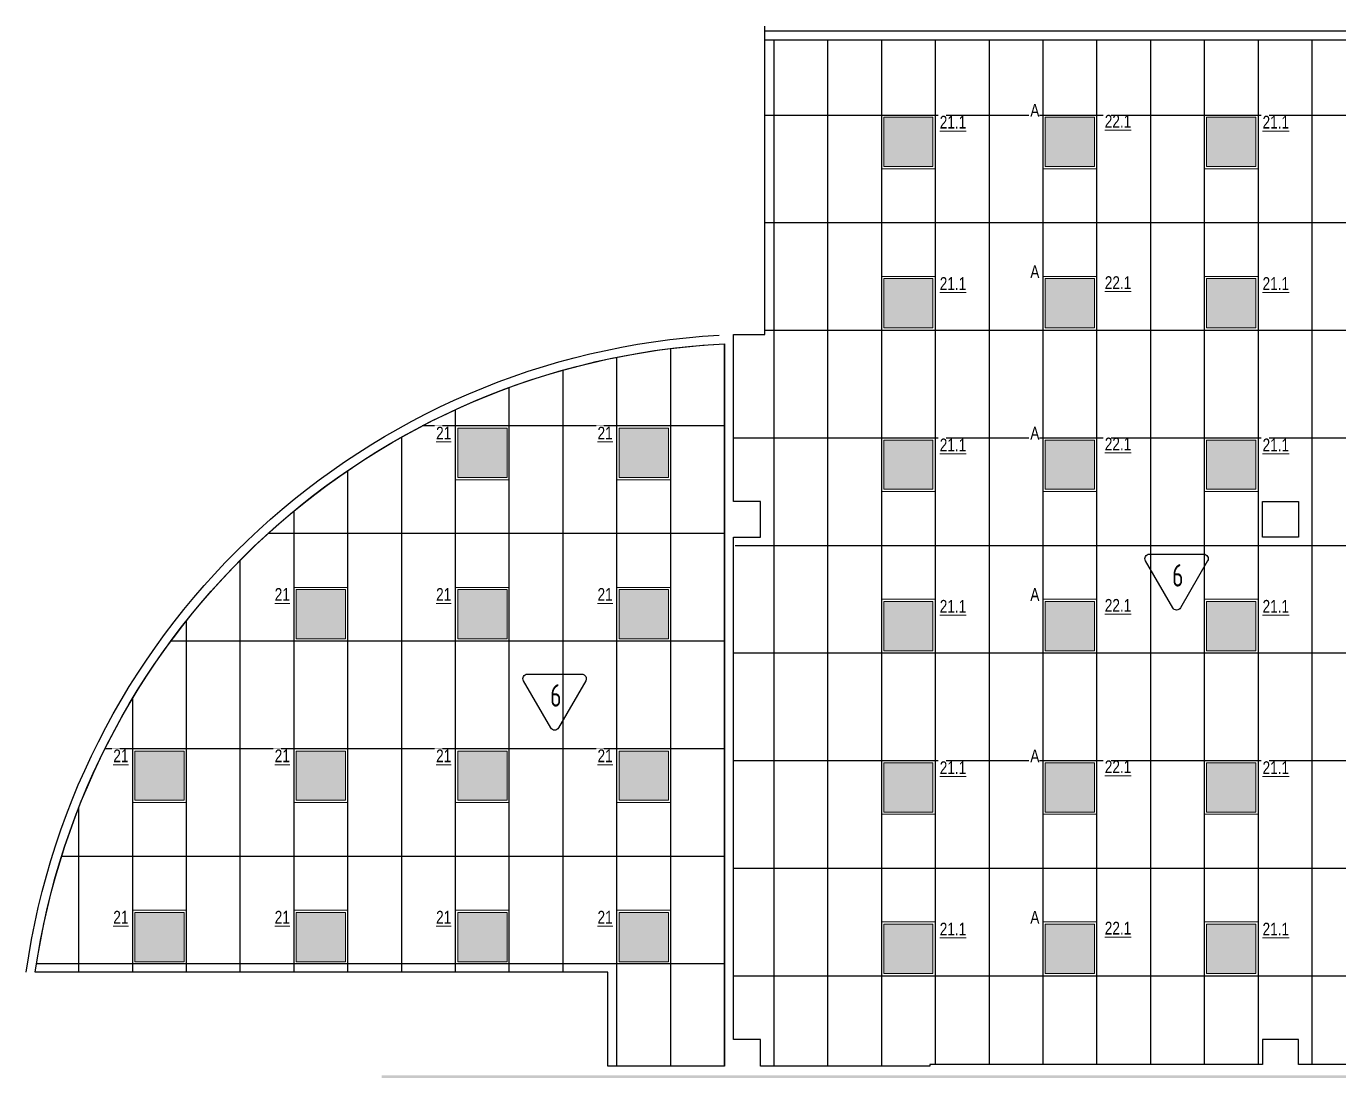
# Model space of a CAD drawing. Header units: millimetres. Extents: x -547274 to 397870, y -45599 to 141350.
# Drawn here: x -79283 to -64646, y 118451 to 130101 of the extents above; entities that cross this region are included whole.
import ezdxf

# ---------------------------------------------------------------- set-up
doc = ezdxf.new("R2010")
doc.units = ezdxf.units.MM
for name, color, linetype, lineweight in [('_ЭОМ_ОБЩ_Освещение_текст тип светильника', 172, 'Continuous', 50), ('_ЭОМ_светильник А', 1, 'Continuous', 35), ('_ЭОМ_светильник Р', 4, 'Continuous', 35), ('АР_Потолки_Штриховка', 252, 'Continuous', 0)]:
    doc.layers.add(name, color=color, linetype=linetype, lineweight=lineweight)
doc.layers.add('АР_Потолок_Покраска', color=7, linetype='Continuous', lineweight=5, true_color=0x007399)
doc.layers.add('Штриховка в сечении', color=7, linetype='Continuous')
doc.styles.add('ISOCPEUR', font='isocpeur.ttf', dxfattribs={"height": 800})
doc.styles.add('ГОСТ', font='cad.shx', dxfattribs={"width": 0.8})

# ---------------------------------------------------------------- blocks, each defined once
blk = doc.blocks.new('RVE-SLIM-PRIME-595')
at = {"layer": 'Штриховка в сечении', "lineweight": 9, "ltscale": 1000, "true_color": 0xf8f6b0, "transparency": 33554636}
h = blk.add_hatch(color=51, dxfattribs=at)
h.dxf.hatch_style = 1
h.paths.add_polyline_path([(275, 275), (-275, 275), (-275, -275), (275, -275)])
at = {"color": 0, "linetype": 'ByBlock', "lineweight": -2, "ltscale": 40}
for points in [[(300, -300), (-300, -300), (-300, 300), (300, 300)], [(275, -275), (-275, -275), (-275, 275), (275, 275)]]:
    blk.add_lwpolyline(points, close=True, dxfattribs=at)

msp = doc.modelspace()

# ---------------------------------------------------------------- hatches: boundary and pattern name
at = {"layer": 'АР_Потолки_Штриховка', "ltscale": 100, "true_color": 0xf8f6b0}
h = msp.add_hatch(color=51, dxfattribs=at)
h.dxf.hatch_style = 1
h.paths.add_polyline_path([(-69720.8, 128535.7), (-69170.8, 128535.7), (-69170.8, 129085.7), (-69720.8, 129085.7)])
h = msp.add_hatch(color=51, dxfattribs=at)
h.dxf.hatch_style = 1
h.paths.add_polyline_path([(-67920.8, 128535.7), (-67370.8, 128535.7), (-67370.8, 129085.7), (-67920.8, 129085.7)])
h = msp.add_hatch(color=51, dxfattribs=at)
h.dxf.hatch_style = 1
h.paths.add_polyline_path([(-66120.8, 128535.7), (-65570.8, 128535.7), (-65570.8, 129085.7), (-66120.8, 129085.7)])
h = msp.add_hatch(color=51, dxfattribs=at)
h.dxf.hatch_style = 1
h.paths.add_polyline_path([(-69720.8, 126735.7), (-69170.8, 126735.7), (-69170.8, 127285.7), (-69720.8, 127285.7)])
h = msp.add_hatch(color=51, dxfattribs=at)
h.dxf.hatch_style = 1
h.paths.add_polyline_path([(-67920.8, 126735.7), (-67370.8, 126735.7), (-67370.8, 127285.7), (-67920.8, 127285.7)])
h = msp.add_hatch(color=51, dxfattribs=at)
h.dxf.hatch_style = 1
h.paths.add_polyline_path([(-66120.8, 126735.7), (-65570.8, 126735.7), (-65570.8, 127285.7), (-66120.8, 127285.7)])
h = msp.add_hatch(color=51, dxfattribs=at)
h.dxf.hatch_style = 1
h.paths.add_polyline_path([(-74470.8, 125067), (-73920.8, 125067), (-73920.8, 125617), (-74470.8, 125617)])
h = msp.add_hatch(color=51, dxfattribs=at)
h.dxf.hatch_style = 1
h.paths.add_polyline_path([(-72670.8, 125067), (-72120.8, 125067), (-72120.8, 125617), (-72670.8, 125617)])
h = msp.add_hatch(color=51, dxfattribs=at)
h.dxf.hatch_style = 1
h.paths.add_polyline_path([(-69720.8, 124935.7), (-69170.8, 124935.7), (-69170.8, 125485.7), (-69720.8, 125485.7)])
h = msp.add_hatch(color=51, dxfattribs=at)
h.dxf.hatch_style = 1
h.paths.add_polyline_path([(-67920.8, 124935.7), (-67370.8, 124935.7), (-67370.8, 125485.7), (-67920.8, 125485.7)])
h = msp.add_hatch(color=51, dxfattribs=at)
h.dxf.hatch_style = 1
h.paths.add_polyline_path([(-66120.8, 124935.7), (-65570.8, 124935.7), (-65570.8, 125485.7), (-66120.8, 125485.7)])
h = msp.add_hatch(color=51, dxfattribs=at)
h.dxf.hatch_style = 1
h.paths.add_polyline_path([(-76270.8, 123267), (-75720.8, 123267), (-75720.8, 123817), (-76270.8, 123817)])
h = msp.add_hatch(color=51, dxfattribs=at)
h.dxf.hatch_style = 1
h.paths.add_polyline_path([(-74470.8, 123267), (-73920.8, 123267), (-73920.8, 123817), (-74470.8, 123817)])
h = msp.add_hatch(color=51, dxfattribs=at)
h.dxf.hatch_style = 1
h.paths.add_polyline_path([(-72670.8, 123267), (-72120.8, 123267), (-72120.8, 123817), (-72670.8, 123817)])
h = msp.add_hatch(color=51, dxfattribs=at)
h.dxf.hatch_style = 1
h.paths.add_polyline_path([(-69720.8, 123135.7), (-69170.8, 123135.7), (-69170.8, 123685.7), (-69720.8, 123685.7)])
h = msp.add_hatch(color=51, dxfattribs=at)
h.dxf.hatch_style = 1
h.paths.add_polyline_path([(-67920.8, 123135.7), (-67370.8, 123135.7), (-67370.8, 123685.7), (-67920.8, 123685.7)])
h = msp.add_hatch(color=51, dxfattribs=at)
h.dxf.hatch_style = 1
h.paths.add_polyline_path([(-66120.8, 123135.7), (-65570.8, 123135.7), (-65570.8, 123685.7), (-66120.8, 123685.7)])
h = msp.add_hatch(color=51, dxfattribs=at)
h.dxf.hatch_style = 1
h.paths.add_polyline_path([(-78070.8, 121467), (-77520.8, 121467), (-77520.8, 122017), (-78070.8, 122017)])
h = msp.add_hatch(color=51, dxfattribs=at)
h.dxf.hatch_style = 1
h.paths.add_polyline_path([(-76270.8, 121467), (-75720.8, 121467), (-75720.8, 122017), (-76270.8, 122017)])
h = msp.add_hatch(color=51, dxfattribs=at)
h.dxf.hatch_style = 1
h.paths.add_polyline_path([(-74470.8, 121467), (-73920.8, 121467), (-73920.8, 122017), (-74470.8, 122017)])
h = msp.add_hatch(color=51, dxfattribs=at)
h.dxf.hatch_style = 1
h.paths.add_polyline_path([(-72670.8, 121467), (-72120.8, 121467), (-72120.8, 122017), (-72670.8, 122017)])
h = msp.add_hatch(color=51, dxfattribs=at)
h.dxf.hatch_style = 1
h.paths.add_polyline_path([(-69720.8, 121335.7), (-69170.8, 121335.7), (-69170.8, 121885.7), (-69720.8, 121885.7)])
h = msp.add_hatch(color=51, dxfattribs=at)
h.dxf.hatch_style = 1
h.paths.add_polyline_path([(-67920.8, 121335.7), (-67370.8, 121335.7), (-67370.8, 121885.7), (-67920.8, 121885.7)])
h = msp.add_hatch(color=51, dxfattribs=at)
h.dxf.hatch_style = 1
h.paths.add_polyline_path([(-66120.8, 121335.7), (-65570.8, 121335.7), (-65570.8, 121885.7), (-66120.8, 121885.7)])
h = msp.add_hatch(color=51, dxfattribs=at)
h.dxf.hatch_style = 1
h.paths.add_polyline_path([(-78070.8, 119667), (-77520.8, 119667), (-77520.8, 120217), (-78070.8, 120217)])
h = msp.add_hatch(color=51, dxfattribs=at)
h.dxf.hatch_style = 1
h.paths.add_polyline_path([(-76270.8, 119667), (-75720.8, 119667), (-75720.8, 120217), (-76270.8, 120217)])
h = msp.add_hatch(color=51, dxfattribs=at)
h.dxf.hatch_style = 1
h.paths.add_polyline_path([(-74470.8, 119667), (-73920.8, 119667), (-73920.8, 120217), (-74470.8, 120217)])
h = msp.add_hatch(color=51, dxfattribs=at)
h.dxf.hatch_style = 1
h.paths.add_polyline_path([(-72670.8, 119667), (-72120.8, 119667), (-72120.8, 120217), (-72670.8, 120217)])
h = msp.add_hatch(color=51, dxfattribs=at)
h.dxf.hatch_style = 1
h.paths.add_polyline_path([(-69720.8, 119535.7), (-69170.8, 119535.7), (-69170.8, 120085.7), (-69720.8, 120085.7)])
h = msp.add_hatch(color=51, dxfattribs=at)
h.dxf.hatch_style = 1
h.paths.add_polyline_path([(-67920.8, 119535.7), (-67370.8, 119535.7), (-67370.8, 120085.7), (-67920.8, 120085.7)])
h = msp.add_hatch(color=51, dxfattribs=at)
h.dxf.hatch_style = 1
h.paths.add_polyline_path([(-66120.8, 119535.7), (-65570.8, 119535.7), (-65570.8, 120085.7), (-66120.8, 120085.7)])
at = {"layer": 'АР_Потолок_Покраска'}
h = msp.add_hatch(dxfattribs=at)
h.set_pattern_fill('CROSS', color=256, scale=25)
h.paths.add_polyline_path([(-59095.8, 112400.7), (-59495.8, 112400.7), (-59495.8, 112800.7), (-59095.8, 112800.7)], flags=16)
edge = h.paths.add_edge_path()
edge.add_line((-75318.7, 112800.7), (-75318.7, 118400.7))
edge.add_line((-75318.7, 118400.7), (-52995.8, 118400.7))
edge.add_line((-52995.8, 118400.7), (-52995.8, 124800.7))
edge.add_line((-52995.8, 124800.7), (-53495.8, 124800.7))
edge.add_line((-53495.8, 124800.7), (-53495.8, 124500.7))
edge.add_line((-53495.8, 124500.7), (-59095.8, 124500.7))
edge.add_line((-59095.8, 124500.7), (-59095.8, 127350.7))
edge.add_line((-59095.8, 127350.7), (-49605.8, 127350.7))
edge.add_line((-49605.8, 127350.7), (-49605.8, 124550.7))
edge.add_line((-49605.8, 124550.7), (-47965.8, 124550.7))
edge.add_line((-47965.8, 124550.7), (-47965.8, 121094.6))
edge.add_line((-47965.8, 121094.6), (-47195.9, 121094.6))
edge.add_line((-47195.9, 121094.6), (-47195.9, 118800.7))
edge.add_line((-47195.9, 118800.7), (-47495.8, 118800.7))
edge.add_line((-47495.8, 118800.7), (-47495.8, 118400.7))
edge.add_line((-47495.8, 118400.7), (-47195.8, 118400.7))
edge.add_line((-47195.8, 118400.7), (-47195.8, 115850.7))
edge.add_line((-47195.8, 115850.7), (-53060.8, 115850.7))
edge.add_line((-53060.8, 115850.7), (-53060.8, 114910.7))
edge.add_arc((-62185.9, 115502.6), 9144.3, 272.82064, 356.28873, ccw=False)
edge.add_line((-61735.9, 106369.4), (-62545.9, 106369.4))
edge.add_line((-62545.9, 106369.4), (-62545.9, 102401.6))
edge.add_line((-62545.9, 102401.6), (-65255.8, 102401.6))
edge.add_line((-65255.8, 102401.6), (-65255.8, 106400.7))
edge.add_line((-65255.8, 106400.7), (-65095.8, 106400.7))
edge.add_line((-65095.8, 106400.7), (-65095.8, 112800.7))
edge.add_line((-65095.8, 112800.7), (-75318.7, 112800.7))

# ---------------------------------------------------------------- linework, layer by layer
for points in [[(-71045.8, 129950.7), (-62545.8, 129950.7), (-62545.9, 118520.7), (-65095.8, 118520.7), (-65095.8, 118800.7), (-65495.8, 118800.7), (-65495.8, 118520.7), (-69206.3, 118520.7), (-69206.3, 118500.7), (-71095.8, 118500.7), (-71095.8, 118800.7), (-71395.8, 118800.7), (-71395.8, 124400.7), (-71095.8, 124400.7), (-71095.8, 124800.7), (-71395.8, 124800.7), (-71395.8, 126660.7), (-71045.8, 126660.7), (-71045.8, 130100.7)], [(-71045.8, 130050.7), (-62545.8, 130050.7)], [(-70945.8, 129950.7), (-70945.8, 118500.7)], [(-70345.8, 129950.7), (-70345.8, 118500.7)], [(-69745.8, 129950.7), (-69745.8, 118500.7)], [(-69145.8, 129950.7), (-69145.8, 118520.7)], [(-68545.8, 129950.7), (-68545.8, 118520.7)], [(-67945.8, 129950.7), (-67945.8, 118520.7)], [(-67345.8, 129950.7), (-67345.8, 118520.7)], [(-66745.8, 129950.7), (-66745.8, 118520.7)], [(-66145.8, 129950.7), (-66145.8, 118520.7)], [(-65545.8, 129950.7), (-65545.8, 118520.7)], [(-64945.8, 129950.7), (-64945.8, 118520.7)], [(-71045.8, 129110.7), (-62545.8, 129110.7)], [(-71045.8, 127910.7), (-62545.8, 127910.7)], [(-71045.8, 126710.7), (-62545.8, 126710.7)], [(-72095.8, 118500.7), (-72095.8, 126506.4)], [(-71495.8, 118500.7), (-71495.8, 126558.5)], [(-72695.8, 118500.7), (-72695.8, 126409.1)], [(-73295.8, 119550.6), (-73295.8, 126265)], [(-73895.8, 119550.6), (-73895.8, 126071.4)], [(-74495.8, 119550.6), (-74495.8, 125824.6)], [(-71495.8, 125642), (-74868.8, 125642)], [(-75095.8, 119550.6), (-75095.8, 125519)], [(-71395.8, 125510.7), (-62545.8, 125510.7)], [(-75695.8, 119550.6), (-75695.8, 125146.6)], [(-76295.8, 119550.6), (-76295.8, 124695.5)], [(-71495.8, 124442), (-76588.2, 124442)], [(-71375.8, 124310.7), (-62545.8, 124310.7)], [(-76895.8, 119550.6), (-76895.8, 124147.4)], [(-77495.8, 119550.6), (-77495.8, 123470.8)], [(-71495.8, 123242), (-77670.7, 123242)], [(-71395.8, 123110.7), (-62545.8, 123110.7)], [(-78095.8, 119550.6), (-78095.8, 122604.4)], [(-71495.8, 122042), (-78404.4, 122042)], [(-71395.8, 121910.7), (-62545.8, 121910.7)], [(-78695.8, 119550.6), (-78695.8, 121387.7)], [(-71495.8, 120842), (-78888.6, 120842)], [(-71395.8, 120710.7), (-62545.8, 120710.7)], [(-71495.8, 119642), (-79168.1, 119642)], [(-71395.8, 119510.7), (-62545.8, 119510.7)]]:
    msp.add_lwpolyline(points)
for points in [[(-71495.8, 118500.7), (-72795.8, 118500.7), (-72795.8, 119550.6), (-79181.7, 119550.6, -0.358806), (-71495.8, 126558.5), (-71496, 118500.7)], [(-66757.5, 124213.3), (-66151.3, 124213.3, -0.5773495), (-66108, 124138.3), (-66411.1, 123613.3, -0.5773541), (-66497.7, 123613.3), (-66800.8, 124138.3, -0.5773491), (-66757.5, 124213.3, -0.0000017)], [(-73693.4, 122874.1), (-73087.2, 122874.1, -0.5773495), (-73043.9, 122799.1), (-73347, 122274.1, -0.5773541), (-73433.6, 122274.1), (-73736.7, 122799.1, -0.5773491), (-73693.4, 122874.1, -0.0000017)]]:
    msp.add_lwpolyline(points, format="xyb")
msp.add_lwpolyline([(-65495.8, 124800.7), (-65095.8, 124800.7), (-65095.8, 124400.7), (-65495.8, 124400.7)], close=True)
at = {"layer": 'АР_Потолки_Штриховка', "color": 18, "ltscale": 100, "true_color": 0x000000}
for points in [[(-69145.8, 128510.7), (-69745.8, 128510.7), (-69745.8, 129110.7), (-69145.8, 129110.7)], [(-67345.8, 128510.7), (-67945.8, 128510.7), (-67945.8, 129110.7), (-67345.8, 129110.7)], [(-65545.8, 128510.7), (-66145.8, 128510.7), (-66145.8, 129110.7), (-65545.8, 129110.7)], [(-69170.8, 128535.7), (-69720.8, 128535.7), (-69720.8, 129085.7), (-69170.8, 129085.7)], [(-67370.8, 128535.7), (-67920.8, 128535.7), (-67920.8, 129085.7), (-67370.8, 129085.7)], [(-65570.8, 128535.7), (-66120.8, 128535.7), (-66120.8, 129085.7), (-65570.8, 129085.7)], [(-69145.8, 126710.7), (-69745.8, 126710.7), (-69745.8, 127310.7), (-69145.8, 127310.7)], [(-69170.8, 126735.7), (-69720.8, 126735.7), (-69720.8, 127285.7), (-69170.8, 127285.7)], [(-67345.8, 126710.7), (-67945.8, 126710.7), (-67945.8, 127310.7), (-67345.8, 127310.7)], [(-67370.8, 126735.7), (-67920.8, 126735.7), (-67920.8, 127285.7), (-67370.8, 127285.7)], [(-65545.8, 126710.7), (-66145.8, 126710.7), (-66145.8, 127310.7), (-65545.8, 127310.7)], [(-65570.8, 126735.7), (-66120.8, 126735.7), (-66120.8, 127285.7), (-65570.8, 127285.7)], [(-73895.8, 125042), (-74495.8, 125042), (-74495.8, 125642), (-73895.8, 125642)], [(-73920.8, 125067), (-74470.8, 125067), (-74470.8, 125617), (-73920.8, 125617)], [(-72095.8, 125042), (-72695.8, 125042), (-72695.8, 125642), (-72095.8, 125642)], [(-72120.8, 125067), (-72670.8, 125067), (-72670.8, 125617), (-72120.8, 125617)], [(-69145.8, 124910.7), (-69745.8, 124910.7), (-69745.8, 125510.7), (-69145.8, 125510.7)], [(-69170.8, 124935.7), (-69720.8, 124935.7), (-69720.8, 125485.7), (-69170.8, 125485.7)], [(-67345.8, 124910.7), (-67945.8, 124910.7), (-67945.8, 125510.7), (-67345.8, 125510.7)], [(-67370.8, 124935.7), (-67920.8, 124935.7), (-67920.8, 125485.7), (-67370.8, 125485.7)], [(-65545.8, 124910.7), (-66145.8, 124910.7), (-66145.8, 125510.7), (-65545.8, 125510.7)], [(-65570.8, 124935.7), (-66120.8, 124935.7), (-66120.8, 125485.7), (-65570.8, 125485.7)], [(-75695.8, 123242), (-76295.8, 123242), (-76295.8, 123842), (-75695.8, 123842)], [(-73895.8, 123242), (-74495.8, 123242), (-74495.8, 123842), (-73895.8, 123842)], [(-72095.8, 123242), (-72695.8, 123242), (-72695.8, 123842), (-72095.8, 123842)], [(-75720.8, 123267), (-76270.8, 123267), (-76270.8, 123817), (-75720.8, 123817)], [(-73920.8, 123267), (-74470.8, 123267), (-74470.8, 123817), (-73920.8, 123817)], [(-72120.8, 123267), (-72670.8, 123267), (-72670.8, 123817), (-72120.8, 123817)], [(-69145.8, 123110.7), (-69745.8, 123110.7), (-69745.8, 123710.7), (-69145.8, 123710.7)], [(-69170.8, 123135.7), (-69720.8, 123135.7), (-69720.8, 123685.7), (-69170.8, 123685.7)], [(-67345.8, 123110.7), (-67945.8, 123110.7), (-67945.8, 123710.7), (-67345.8, 123710.7)], [(-67370.8, 123135.7), (-67920.8, 123135.7), (-67920.8, 123685.7), (-67370.8, 123685.7)], [(-65545.8, 123110.7), (-66145.8, 123110.7), (-66145.8, 123710.7), (-65545.8, 123710.7)], [(-65570.8, 123135.7), (-66120.8, 123135.7), (-66120.8, 123685.7), (-65570.8, 123685.7)], [(-77495.8, 121442), (-78095.8, 121442), (-78095.8, 122042), (-77495.8, 122042)], [(-77520.8, 121467), (-78070.8, 121467), (-78070.8, 122017), (-77520.8, 122017)], [(-75695.8, 121442), (-76295.8, 121442), (-76295.8, 122042), (-75695.8, 122042)], [(-75720.8, 121467), (-76270.8, 121467), (-76270.8, 122017), (-75720.8, 122017)], [(-73895.8, 121442), (-74495.8, 121442), (-74495.8, 122042), (-73895.8, 122042)], [(-73920.8, 121467), (-74470.8, 121467), (-74470.8, 122017), (-73920.8, 122017)], [(-72095.8, 121442), (-72695.8, 121442), (-72695.8, 122042), (-72095.8, 122042)], [(-72120.8, 121467), (-72670.8, 121467), (-72670.8, 122017), (-72120.8, 122017)], [(-69145.8, 121310.7), (-69745.8, 121310.7), (-69745.8, 121910.7), (-69145.8, 121910.7)], [(-69170.8, 121335.7), (-69720.8, 121335.7), (-69720.8, 121885.7), (-69170.8, 121885.7)], [(-67345.8, 121310.7), (-67945.8, 121310.7), (-67945.8, 121910.7), (-67345.8, 121910.7)], [(-67370.8, 121335.7), (-67920.8, 121335.7), (-67920.8, 121885.7), (-67370.8, 121885.7)], [(-65545.8, 121310.7), (-66145.8, 121310.7), (-66145.8, 121910.7), (-65545.8, 121910.7)], [(-65570.8, 121335.7), (-66120.8, 121335.7), (-66120.8, 121885.7), (-65570.8, 121885.7)], [(-77495.8, 119642), (-78095.8, 119642), (-78095.8, 120242), (-77495.8, 120242)], [(-77520.8, 119667), (-78070.8, 119667), (-78070.8, 120217), (-77520.8, 120217)], [(-75695.8, 119642), (-76295.8, 119642), (-76295.8, 120242), (-75695.8, 120242)], [(-75720.8, 119667), (-76270.8, 119667), (-76270.8, 120217), (-75720.8, 120217)], [(-73895.8, 119642), (-74495.8, 119642), (-74495.8, 120242), (-73895.8, 120242)], [(-73920.8, 119667), (-74470.8, 119667), (-74470.8, 120217), (-73920.8, 120217)], [(-72095.8, 119642), (-72695.8, 119642), (-72695.8, 120242), (-72095.8, 120242)], [(-72120.8, 119667), (-72670.8, 119667), (-72670.8, 120217), (-72120.8, 120217)], [(-69145.8, 119510.7), (-69745.8, 119510.7), (-69745.8, 120110.7), (-69145.8, 120110.7)], [(-69170.8, 119535.7), (-69720.8, 119535.7), (-69720.8, 120085.7), (-69170.8, 120085.7)], [(-67345.8, 119510.7), (-67945.8, 119510.7), (-67945.8, 120110.7), (-67345.8, 120110.7)], [(-67370.8, 119535.7), (-67920.8, 119535.7), (-67920.8, 120085.7), (-67370.8, 120085.7)], [(-65545.8, 119510.7), (-66145.8, 119510.7), (-66145.8, 120110.7), (-65545.8, 120110.7)], [(-65570.8, 119535.7), (-66120.8, 119535.7), (-66120.8, 120085.7), (-65570.8, 120085.7)]]:
    msp.add_lwpolyline(points, close=True, dxfattribs=at)
at = {"layer": 'АР_Потолки_Штриховка', "color": 18, "lineweight": 18, "ltscale": 100, "true_color": 0x000000}
for points in [[(-69145.8, 128510.7), (-69745.8, 128510.7), (-69745.8, 129110.7), (-69145.8, 129110.7)], [(-67345.8, 128510.7), (-67945.8, 128510.7), (-67945.8, 129110.7), (-67345.8, 129110.7)], [(-65545.8, 128510.7), (-66145.8, 128510.7), (-66145.8, 129110.7), (-65545.8, 129110.7)], [(-69170.8, 128535.7), (-69720.8, 128535.7), (-69720.8, 129085.7), (-69170.8, 129085.7)], [(-67370.8, 128535.7), (-67920.8, 128535.7), (-67920.8, 129085.7), (-67370.8, 129085.7)], [(-65570.8, 128535.7), (-66120.8, 128535.7), (-66120.8, 129085.7), (-65570.8, 129085.7)], [(-69145.8, 126710.7), (-69745.8, 126710.7), (-69745.8, 127310.7), (-69145.8, 127310.7)], [(-69170.8, 126735.7), (-69720.8, 126735.7), (-69720.8, 127285.7), (-69170.8, 127285.7)], [(-67345.8, 126710.7), (-67945.8, 126710.7), (-67945.8, 127310.7), (-67345.8, 127310.7)], [(-67370.8, 126735.7), (-67920.8, 126735.7), (-67920.8, 127285.7), (-67370.8, 127285.7)], [(-65545.8, 126710.7), (-66145.8, 126710.7), (-66145.8, 127310.7), (-65545.8, 127310.7)], [(-65570.8, 126735.7), (-66120.8, 126735.7), (-66120.8, 127285.7), (-65570.8, 127285.7)], [(-73895.8, 125042), (-74495.8, 125042), (-74495.8, 125642), (-73895.8, 125642)], [(-73920.8, 125067), (-74470.8, 125067), (-74470.8, 125617), (-73920.8, 125617)], [(-72095.8, 125042), (-72695.8, 125042), (-72695.8, 125642), (-72095.8, 125642)], [(-72120.8, 125067), (-72670.8, 125067), (-72670.8, 125617), (-72120.8, 125617)], [(-69145.8, 124910.7), (-69745.8, 124910.7), (-69745.8, 125510.7), (-69145.8, 125510.7)], [(-69170.8, 124935.7), (-69720.8, 124935.7), (-69720.8, 125485.7), (-69170.8, 125485.7)], [(-67345.8, 124910.7), (-67945.8, 124910.7), (-67945.8, 125510.7), (-67345.8, 125510.7)], [(-67370.8, 124935.7), (-67920.8, 124935.7), (-67920.8, 125485.7), (-67370.8, 125485.7)], [(-65545.8, 124910.7), (-66145.8, 124910.7), (-66145.8, 125510.7), (-65545.8, 125510.7)], [(-65570.8, 124935.7), (-66120.8, 124935.7), (-66120.8, 125485.7), (-65570.8, 125485.7)], [(-75695.8, 123242), (-76295.8, 123242), (-76295.8, 123842), (-75695.8, 123842)], [(-73895.8, 123242), (-74495.8, 123242), (-74495.8, 123842), (-73895.8, 123842)], [(-72095.8, 123242), (-72695.8, 123242), (-72695.8, 123842), (-72095.8, 123842)], [(-75720.8, 123267), (-76270.8, 123267), (-76270.8, 123817), (-75720.8, 123817)], [(-73920.8, 123267), (-74470.8, 123267), (-74470.8, 123817), (-73920.8, 123817)], [(-72120.8, 123267), (-72670.8, 123267), (-72670.8, 123817), (-72120.8, 123817)], [(-69145.8, 123110.7), (-69745.8, 123110.7), (-69745.8, 123710.7), (-69145.8, 123710.7)], [(-69170.8, 123135.7), (-69720.8, 123135.7), (-69720.8, 123685.7), (-69170.8, 123685.7)], [(-67345.8, 123110.7), (-67945.8, 123110.7), (-67945.8, 123710.7), (-67345.8, 123710.7)], [(-67370.8, 123135.7), (-67920.8, 123135.7), (-67920.8, 123685.7), (-67370.8, 123685.7)], [(-65545.8, 123110.7), (-66145.8, 123110.7), (-66145.8, 123710.7), (-65545.8, 123710.7)], [(-65570.8, 123135.7), (-66120.8, 123135.7), (-66120.8, 123685.7), (-65570.8, 123685.7)], [(-77495.8, 121442), (-78095.8, 121442), (-78095.8, 122042), (-77495.8, 122042)], [(-77520.8, 121467), (-78070.8, 121467), (-78070.8, 122017), (-77520.8, 122017)], [(-75695.8, 121442), (-76295.8, 121442), (-76295.8, 122042), (-75695.8, 122042)], [(-75720.8, 121467), (-76270.8, 121467), (-76270.8, 122017), (-75720.8, 122017)], [(-73895.8, 121442), (-74495.8, 121442), (-74495.8, 122042), (-73895.8, 122042)], [(-73920.8, 121467), (-74470.8, 121467), (-74470.8, 122017), (-73920.8, 122017)], [(-72095.8, 121442), (-72695.8, 121442), (-72695.8, 122042), (-72095.8, 122042)], [(-72120.8, 121467), (-72670.8, 121467), (-72670.8, 122017), (-72120.8, 122017)], [(-69145.8, 121310.7), (-69745.8, 121310.7), (-69745.8, 121910.7), (-69145.8, 121910.7)], [(-69170.8, 121335.7), (-69720.8, 121335.7), (-69720.8, 121885.7), (-69170.8, 121885.7)], [(-67345.8, 121310.7), (-67945.8, 121310.7), (-67945.8, 121910.7), (-67345.8, 121910.7)], [(-67370.8, 121335.7), (-67920.8, 121335.7), (-67920.8, 121885.7), (-67370.8, 121885.7)], [(-65545.8, 121310.7), (-66145.8, 121310.7), (-66145.8, 121910.7), (-65545.8, 121910.7)], [(-65570.8, 121335.7), (-66120.8, 121335.7), (-66120.8, 121885.7), (-65570.8, 121885.7)], [(-77495.8, 119642), (-78095.8, 119642), (-78095.8, 120242), (-77495.8, 120242)], [(-77520.8, 119667), (-78070.8, 119667), (-78070.8, 120217), (-77520.8, 120217)], [(-75695.8, 119642), (-76295.8, 119642), (-76295.8, 120242), (-75695.8, 120242)], [(-75720.8, 119667), (-76270.8, 119667), (-76270.8, 120217), (-75720.8, 120217)], [(-73895.8, 119642), (-74495.8, 119642), (-74495.8, 120242), (-73895.8, 120242)], [(-73920.8, 119667), (-74470.8, 119667), (-74470.8, 120217), (-73920.8, 120217)], [(-72095.8, 119642), (-72695.8, 119642), (-72695.8, 120242), (-72095.8, 120242)], [(-72120.8, 119667), (-72670.8, 119667), (-72670.8, 120217), (-72120.8, 120217)], [(-69145.8, 119510.7), (-69745.8, 119510.7), (-69745.8, 120110.7), (-69145.8, 120110.7)], [(-69170.8, 119535.7), (-69720.8, 119535.7), (-69720.8, 120085.7), (-69170.8, 120085.7)], [(-67345.8, 119510.7), (-67945.8, 119510.7), (-67945.8, 120110.7), (-67345.8, 120110.7)], [(-67370.8, 119535.7), (-67920.8, 119535.7), (-67920.8, 120085.7), (-67370.8, 120085.7)], [(-65545.8, 119510.7), (-66145.8, 119510.7), (-66145.8, 120110.7), (-65545.8, 120110.7)], [(-65570.8, 119535.7), (-66120.8, 119535.7), (-66120.8, 120085.7), (-65570.8, 120085.7)]]:
    msp.add_lwpolyline(points, close=True, dxfattribs=at)

# ---------------------------------------------------------------- block references
at = {"layer": '_ЭОМ_светильник А', "color": 18, "lineweight": 18, "ltscale": 100, "true_color": 0x000000}
for p in [(-67645.8, 128810.7), (-67645.8, 127010.7), (-67645.8, 125210.7), (-67645.8, 123410.7), (-67645.8, 121610.7), (-67645.8, 119810.7)]:
    msp.add_blockref('RVE-SLIM-PRIME-595', p, dxfattribs=at)
at = {"layer": '_ЭОМ_светильник Р', "color": 18, "lineweight": 18, "ltscale": 100, "true_color": 0x000000}
for p in [(-69445.8, 128810.7), (-65845.8, 128810.7), (-69445.8, 127010.7), (-65845.8, 127010.7), (-74195.8, 125342), (-72395.8, 125342), (-69445.8, 125210.7), (-65845.8, 125210.7), (-75995.8, 123542), (-74195.8, 123542), (-72395.8, 123542), (-69445.8, 123410.7), (-65845.8, 123410.7), (-77795.8, 121742), (-75995.8, 121742), (-74195.8, 121742), (-72395.8, 121742), (-69445.8, 121610.7), (-65845.8, 121610.7), (-77795.8, 119942), (-75995.8, 119942), (-74195.8, 119942), (-72395.8, 119942), (-69445.8, 119810.7), (-65845.8, 119810.7)]:
    msp.add_blockref('RVE-SLIM-PRIME-595', p, dxfattribs=at)

# ---------------------------------------------------------------- texts
at = {"char_height": 250, "width": 294.334, "attachment_point": 1, "style": 'ISOCPEUR'}
for insert in [(-66503.8, 124101.2), (-73439.7, 122762)]:
    msp.add_mtext('{\\W0.7;6}', dxfattribs=dict(at, insert=insert))

# ---------------------------------------------------------------- next in the draw order: texts
at = {"layer": '_ЭОМ_ОБЩ_Освещение_текст тип светильника', "color": 18, "lineweight": 18, "ltscale": 40, "true_color": 0x000000, "char_height": 142.19, "width": 55.872, "attachment_point": 1, "style": 'ГОСТ', "bg_fill": 3, "box_fill_scale": 1.1, "bg_fill_color": 256, "bg_fill_transparency": 0}
for s, insert in [('{\\L21.1}', (-69095.5, 129102.1)), ('{\\L22.1}', (-67255.1, 129112.4)), ('{\\L21.1}', (-65495.5, 129102.1)), ('{\\L21.1}', (-69095.5, 127302.1)), ('{\\L22.1}', (-67255.1, 127312.4)), ('{\\L21.1}', (-65495.5, 127302.1)), ('{\\L21}', (-74712.1, 125634.4)), ('{\\L21}', (-72912.1, 125634.4)), ('{\\L21.1}', (-69095.5, 125502.1)), ('{\\L22.1}', (-67255.1, 125512.4)), ('{\\L21.1}', (-65495.5, 125502.1)), ('{\\L21}', (-76512.1, 123834.4)), ('{\\L21}', (-74712.1, 123834.4)), ('{\\L21}', (-72912.1, 123834.4)), ('{\\L21.1}', (-69095.5, 123702.1)), ('{\\L22.1}', (-67255.1, 123712.4)), ('{\\L21.1}', (-65495.5, 123702.1)), ('{\\L21}', (-78312.1, 122034.4)), ('{\\L21}', (-76512.1, 122034.4)), ('{\\L21}', (-74712.1, 122034.4)), ('{\\L21}', (-72912.1, 122034.4)), ('{\\L22.1}', (-67255.1, 121912.4)), ('{\\L21.1}', (-69095.5, 121902.1)), ('{\\L21.1}', (-65495.5, 121902.1)), ('{\\L21}', (-78312.1, 120234.4)), ('{\\L21}', (-76512.1, 120234.4)), ('{\\L21}', (-74712.1, 120234.4)), ('{\\L21}', (-72912.1, 120234.4)), ('{\\L21.1}', (-69095.5, 120102.1)), ('{\\L22.1}', (-67255.1, 120112.4)), ('{\\L21.1}', (-65495.5, 120102.1))]:
    msp.add_mtext(s, dxfattribs=dict(at, insert=insert))
at = {"layer": '_ЭОМ_светильник А', "color": 18, "lineweight": 18, "ltscale": 100, "true_color": 0x000000, "char_height": 142.2, "width": 86.044, "attachment_point": 1, "style": 'ГОСТ', "bg_fill": 3, "box_fill_scale": 1.1, "bg_fill_color": 256, "bg_fill_transparency": 0}
for insert in [(-68085.6, 129233.4, 0), (-68085.6, 127433.4, 0), (-68085.6, 125633.4, 0), (-68085.6, 123833.4, 0), (-68085.6, 122033.4, 0), (-68085.6, 120233.4, 0)]:
    msp.add_mtext('А', dxfattribs=dict(at, insert=insert))

# ---------------------------------------------------------------- next in the draw order: linework, layer by layer
for points in [[(-79282.7, 119550.6, -0.3576258), (-71555.8, 126655.5, -0.3618145)], [(-79181.7, 119550.6, -0.3569431), (-71555.8, 126555.3, -0.3618145)]]:
    msp.add_lwpolyline(points, format="xyb")

doc.saveas('drawing.dxf')
